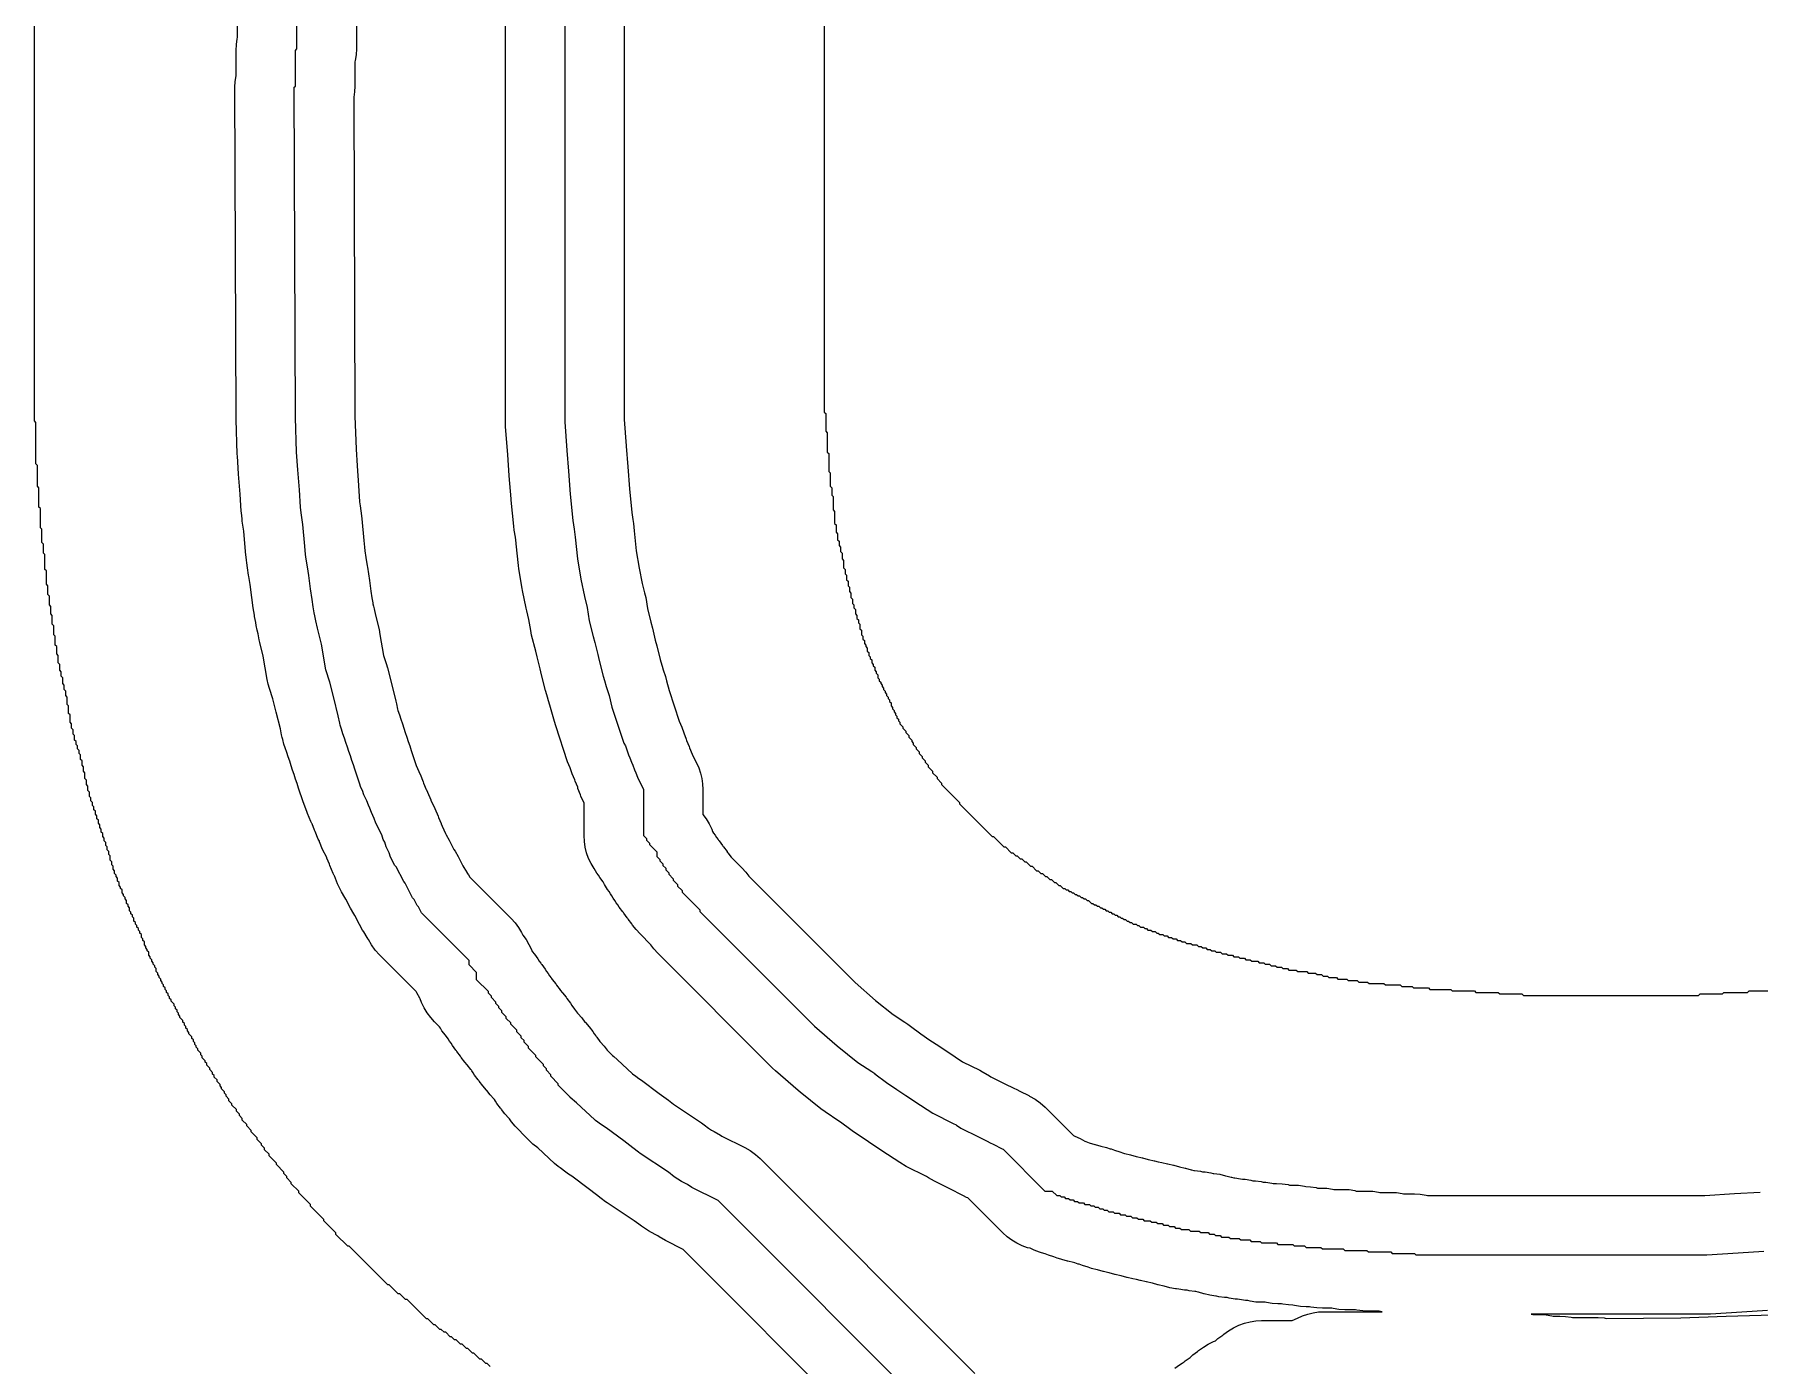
# Model space of a CAD drawing. Header units: millimetres. Extents: x 0 to 1800, y 0 to 406.
# Drawn here: x 1567.6 to 1683.8, y 138.8 to 228.4 of the extents above; entities that cross this region are included whole.
import ezdxf

# ---------------------------------------------------------------- set-up
doc = ezdxf.new("R2010")
doc.units = ezdxf.units.MM
for name, color, linetype in [('CENTERLINE', 1, 'Continuous'), ('GROOVE_8MM', 3, 'Continuous'), ('OUTLINE', 7, 'Continuous')]:
    doc.layers.add(name, color=color, linetype=linetype)

msp = doc.modelspace()

# ---------------------------------------------------------------- linework, layer by layer
at = {"layer": 'CENTERLINE'}
for points in [[(1603.32, 241.25), (1603.32, 202.33), (1603.47, 200.41), (1603.57, 199.01), (1603.69, 197.46), (1603.86, 195.7), (1603.96, 195.1), (1604.02, 194.57), (1604.18, 193.1), (1604.4, 191.75), (1604.64, 190.57), (1604.82, 189.84), (1604.97, 188.94), (1605.24, 187.87), (1605.34, 187.47), (1605.54, 186.67), (1605.64, 186.27), (1605.9, 185.21), (1606, 184.91), (1606.1, 184.51), (1606.3, 183.91), (1606.5, 183.11), (1607.31, 180.7), (1607.41, 180.5), (1607.61, 179.9), (1607.71, 179.7), (1607.81, 179.4), (1607.91, 179.2), (1608.01, 178.9), (1608.11, 178.7), (1608.21, 178.4), (1608.62, 177.58), (1608.62, 174.46), (1608.82, 174.26), (1608.82, 174.16), (1609.02, 173.96), (1609.02, 173.86), (1609.52, 173.36), (1609.52, 173.06), (1609.72, 172.86), (1609.72, 172.76), (1609.92, 172.56), (1609.92, 172.46), (1610.12, 172.26), (1610.12, 172.16), (1610.32, 171.96), (1610.32, 171.86), (1610.62, 171.56), (1610.62, 171.46), (1610.92, 171.16), (1610.92, 171.06), (1611.22, 170.76), (1611.22, 170.66), (1612.42, 169.46), (1612.42, 169.36), (1620.15, 161.63), (1621.68, 160.3), (1623.07, 159.18), (1624, 158.56), (1624.2, 158.43), (1624.21, 158.42), (1625, 157.83), (1625.7, 157.36), (1626.3, 156.96), (1626.6, 156.76), (1626.9, 156.56), (1628.11, 155.76), (1629.48, 155.07), (1629.68, 154.97), (1629.71, 154.96), (1630.01, 154.76), (1631.18, 154.17), (1631.78, 153.87), (1631.98, 153.77), (1632.18, 153.67), (1632.78, 153.37), (1632.85, 153.34), (1635.66, 150.52), (1636.16, 150.52), (1636.46, 150.22), (1636.66, 150.22), (1636.76, 150.12), (1636.96, 150.12), (1637.06, 150.02), (1637.26, 150.02), (1637.36, 149.92), (1637.56, 149.92), (1637.66, 149.82), (1637.86, 149.82), (1637.96, 149.72), (1638.26, 149.72), (1638.36, 149.62), (1638.66, 149.62), (1638.76, 149.52), (1638.96, 149.52), (1639.06, 149.42), (1639.26, 149.42), (1639.36, 149.32), (1639.56, 149.32), (1639.66, 149.22), (1639.86, 149.22), (1639.96, 149.12), (1640.26, 149.12), (1640.36, 149.02), (1640.66, 149.02), (1640.76, 148.92), (1641.06, 148.92), (1641.16, 148.82), (1641.46, 148.82), (1641.56, 148.72), (1641.86, 148.72), (1641.96, 148.62), (1642.26, 148.62), (1642.36, 148.52), (1642.76, 148.52), (1642.86, 148.42), (1643.16, 148.42), (1643.26, 148.32), (1643.56, 148.32), (1643.66, 148.22), (1643.96, 148.22), (1644.06, 148.12), (1644.36, 148.12), (1644.46, 148.02), (1644.76, 148.02), (1644.86, 147.92), (1645.36, 147.92), (1645.46, 147.82), (1646.06, 147.82), (1646.16, 147.72), (1646.66, 147.72), (1646.76, 147.62), (1647.06, 147.62), (1647.16, 147.52), (1647.46, 147.52), (1647.56, 147.42), (1648.06, 147.42), (1648.16, 147.32), (1648.76, 147.32), (1648.86, 147.22), (1649.46, 147.22), (1649.56, 147.12), (1650.16, 147.12), (1650.26, 147.02), (1651.26, 147.02), (1651.36, 146.92), (1652.36, 146.92), (1652.46, 146.82), (1653.16, 146.82), (1653.26, 146.72), (1654.26, 146.72), (1654.36, 146.62), (1655.76, 146.62), (1655.86, 146.52), (1657.36, 146.52), (1657.46, 146.42), (1658.96, 146.42), (1659.06, 146.32), (1660.56, 146.32), (1660.66, 146.22), (1680.25, 146.22), (1682.36, 146.36), (1684.09, 146.46)], [(1628.12, 135.4), (1613.65, 149.87), (1611.89, 150.75), (1611.59, 150.95), (1611.19, 151.15), (1610.7, 151.48), (1610.3, 151.78), (1608.39, 153.05), (1608.39, 153.05), (1608.28, 153.13), (1607.91, 153.43), (1607.29, 153.89), (1606.1, 154.78), (1605.8, 154.98), (1605.4, 155.28), (1605.35, 155.32), (1604.12, 156.45), (1603.68, 156.81), (1603.68, 156.85), (1602.88, 157.65), (1602.88, 157.75), (1602.38, 158.25), (1602.38, 158.35), (1602.08, 158.65), (1602.08, 158.75), (1601.88, 158.95), (1601.88, 159.05), (1601.38, 159.55), (1601.38, 159.65), (1600.88, 160.15), (1600.88, 160.25), (1600.58, 160.55), (1600.58, 160.65), (1600.38, 160.85), (1600.38, 160.95), (1600.08, 161.25), (1600.08, 161.35), (1599.68, 161.75), (1599.68, 161.85), (1599.38, 162.15), (1599.38, 162.25), (1599.08, 162.55), (1599.08, 162.65), (1598.88, 162.85), (1598.88, 162.95), (1598.68, 163.15), (1598.68, 163.25), (1598.38, 163.55), (1598.38, 163.65), (1598.18, 163.85), (1598.18, 163.95), (1597.38, 164.75), (1597.38, 165.25), (1596.88, 165.75), (1596.88, 166.05), (1593.67, 169.26), (1593.47, 169.66), (1593.37, 169.76), (1593.17, 170.16), (1593.07, 170.26), (1592.57, 171.26), (1592.47, 171.36), (1591.97, 172.36), (1591.87, 172.46), (1591.59, 173.01), (1591.49, 173.31), (1591.29, 173.71), (1591.19, 174.01), (1591.09, 174.21), (1590.99, 174.51), (1590.59, 175.31), (1590.49, 175.61), (1590.29, 176.01), (1590.19, 176.31), (1590.09, 176.51), (1589.99, 176.81), (1589.79, 177.21), (1589.69, 177.51), (1589.59, 177.71), (1589.5, 178), (1589.5, 178), (1589.18, 178.93), (1589.08, 179.23), (1588.98, 179.53), (1588.88, 179.83), (1588.78, 180.13), (1588.68, 180.43), (1588.58, 180.73), (1588.48, 181.03), (1588.38, 181.33), (1588.28, 181.63), (1588.2, 181.9), (1588.16, 182.04), (1588.06, 182.54), (1587.76, 183.74), (1587.5, 184.8), (1587.22, 185.63), (1586.93, 187.37), (1586.66, 188.44), (1586.56, 188.94), (1586.48, 189.27), (1586.44, 189.48), (1586.38, 189.88), (1586.3, 190.38), (1586.2, 191.08), (1586.08, 191.98), (1585.98, 192.58), (1585.9, 193.08), (1585.86, 193.41), (1585.8, 193.97), (1585.67, 195.43), (1585.56, 196.21), (1585.52, 196.6), (1585.44, 197.75), (1585.34, 199.11), (1585.26, 200.29), (1585.18, 202.64), (1585.1, 224.89), (1585.18, 224.96), (1585.18, 227.36), (1585.28, 227.46), (1585.28, 229.86)]]:
    msp.add_lwpolyline(points, dxfattribs=at)
at = {"layer": 'GROOVE_8MM'}
for points in [[(1644.42, 138.58), (1644.74, 138.81), (1644.9, 138.91), (1645.04, 139.01), (1645.07, 139.03), (1645.12, 139.08), (1645.44, 139.31), (1645.44, 139.31), (1645.62, 139.48), (1645.94, 139.71), (1645.97, 139.73), (1646.02, 139.78), (1646.34, 140.01), (1646.67, 140.21), (1647.03, 140.38), (1647.15, 140.43), (1647.32, 140.58), (1647.64, 140.81), (1647.67, 140.83), (1647.72, 140.88), (1648.04, 141.11), (1648.37, 141.31), (1648.73, 141.48), (1649.1, 141.61), (1649.48, 141.71), (1649.87, 141.77), (1650.26, 141.79), (1652.33, 141.79), (1652.68, 141.96), (1653.02, 142.11), (1653.37, 142.23), (1653.74, 142.32), (1654.1, 142.37), (1654.47, 142.39), (1658.39, 142.39), (1658.28, 142.4), (1658.19, 142.42), (1657.46, 142.42), (1657.07, 142.44), (1656.68, 142.5), (1656.59, 142.52), (1655.86, 142.52), (1655.47, 142.54), (1655.08, 142.6), (1654.99, 142.62), (1654.36, 142.62), (1653.97, 142.64), (1653.58, 142.7), (1653.49, 142.72), (1653.26, 142.72), (1652.87, 142.74), (1652.48, 142.8), (1652.37, 142.83), (1652.07, 142.84), (1651.68, 142.9), (1651.59, 142.92), (1651.36, 142.92), (1650.97, 142.94), (1650.58, 143), (1650.49, 143.02), (1650.26, 143.02), (1649.87, 143.04), (1649.48, 143.1), (1649.34, 143.14), (1649.17, 143.14), (1648.78, 143.2), (1648.64, 143.24), (1648.47, 143.24), (1648.08, 143.3), (1647.94, 143.34), (1647.77, 143.34), (1647.38, 143.4), (1647.22, 143.44), (1647.17, 143.44), (1646.78, 143.5), (1646.4, 143.6), (1646.39, 143.6), (1646.38, 143.6), (1646, 143.7), (1645.99, 143.7), (1645.98, 143.7), (1645.82, 143.74), (1645.77, 143.74), (1645.38, 143.8), (1645.24, 143.84), (1645.07, 143.84), (1644.68, 143.9), (1644.52, 143.94), (1644.47, 143.94), (1644.08, 144), (1643.7, 144.1), (1643.69, 144.1), (1643.68, 144.1), (1643.3, 144.2), (1643.29, 144.2), (1643.28, 144.2), (1642.9, 144.3), (1642.89, 144.3), (1642.88, 144.3), (1642.5, 144.4), (1642.49, 144.4), (1642.48, 144.4), (1642.1, 144.5), (1642.09, 144.5), (1642.08, 144.5), (1641.83, 144.56), (1641.58, 144.6), (1641.2, 144.7), (1641.19, 144.7), (1641.18, 144.7), (1640.8, 144.8), (1640.79, 144.8), (1640.78, 144.8), (1640.4, 144.9), (1640.39, 144.9), (1640.38, 144.9), (1640, 145), (1639.99, 145), (1639.98, 145), (1639.6, 145.1), (1639.59, 145.1), (1639.58, 145.1), (1639.2, 145.2), (1639.19, 145.2), (1639.18, 145.2), (1638.8, 145.3), (1638.57, 145.38), (1638.5, 145.4), (1638.27, 145.48), (1638.2, 145.5), (1637.97, 145.58), (1637.9, 145.6), (1637.67, 145.68), (1637.6, 145.7), (1637.59, 145.7), (1637.58, 145.7), (1637.2, 145.8), (1637.19, 145.8), (1637.18, 145.8), (1636.8, 145.9), (1636.57, 145.98), (1636.5, 146), (1636.27, 146.08), (1636.2, 146.1), (1635.97, 146.18), (1635.9, 146.2), (1635.67, 146.28), (1635.6, 146.3), (1635.37, 146.38), (1635.3, 146.4), (1634.93, 146.53), (1634.66, 146.66), (1634.5, 146.7), (1634.13, 146.83), (1633.77, 147), (1633.44, 147.2), (1633.12, 147.43), (1632.83, 147.7), (1630.48, 150.05), (1630.39, 150.09), (1630.19, 150.19), (1629.99, 150.29), (1629.39, 150.59), (1628.22, 151.18), (1627.82, 151.41), (1627.69, 151.5), (1626.32, 152.18), (1625.89, 152.43), (1624.68, 153.23), (1624.38, 153.43), (1624.08, 153.63), (1623.48, 154.03), (1622.78, 154.5), (1622.6, 154.63), (1621.89, 155.16), (1621.78, 155.23), (1620.85, 155.85), (1620.57, 156.06), (1619.18, 157.17), (1619.05, 157.29), (1617.52, 158.62), (1617.32, 158.8), (1609.59, 166.54), (1609.33, 166.83), (1609.12, 167.11), (1608.39, 167.84), (1608.13, 168.13), (1607.89, 168.44), (1607.87, 168.48), (1607.83, 168.53), (1607.59, 168.84), (1607.57, 168.88), (1607.53, 168.93), (1607.29, 169.24), (1607.27, 169.28), (1607.23, 169.33), (1606.99, 169.64), (1606.9, 169.8), (1606.79, 169.94), (1606.7, 170.1), (1606.59, 170.24), (1606.5, 170.4), (1606.39, 170.54), (1606.3, 170.7), (1606.19, 170.84), (1605.99, 171.18), (1605.91, 171.35), (1605.69, 171.64), (1605.6, 171.8), (1605.49, 171.94), (1605.4, 172.1), (1605.29, 172.24), (1605.09, 172.58), (1604.92, 172.93), (1604.79, 173.3), (1604.7, 173.68), (1604.64, 174.07), (1604.62, 174.46), (1604.62, 176.64), (1604.41, 177.13), (1604.39, 177.22), (1604.21, 177.63), (1604.19, 177.72), (1604.01, 178.13), (1603.99, 178.22), (1603.81, 178.63), (1603.69, 179.02), (1603.51, 179.43), (1602.71, 181.85), (1602.62, 182.14), (1602.46, 182.79), (1602.31, 183.25), (1602.22, 183.54), (1602.16, 183.79), (1602.11, 183.95), (1602.02, 184.24), (1601.76, 185.3), (1601.66, 185.7), (1601.46, 186.5), (1601.36, 186.9), (1601.09, 187.97), (1601.03, 188.28), (1600.9, 189.03), (1600.76, 189.6), (1600.72, 189.78), (1600.48, 190.97), (1600.46, 191.1), (1600.23, 192.44), (1600.2, 192.66), (1600.04, 194.13), (1600.04, 194.17), (1600, 194.57), (1599.92, 195.04), (1599.88, 195.3), (1599.71, 197.07), (1599.7, 197.16), (1599.58, 198.71), (1599.58, 198.73), (1599.48, 200.12), (1599.33, 202.03), (1599.32, 202.33), (1599.32, 241.25)], [(1607.32, 240.47), (1607.32, 202.49), (1607.46, 200.72), (1607.46, 200.7), (1607.56, 199.31), (1607.67, 197.82), (1607.83, 196.22), (1607.91, 195.75), (1607.94, 195.49), (1607.99, 194.99), (1608.14, 193.65), (1608.34, 192.47), (1608.54, 191.45), (1608.7, 190.81), (1608.77, 190.5), (1608.89, 189.76), (1609.12, 188.84), (1609.22, 188.44), (1609.42, 187.64), (1609.52, 187.24), (1609.75, 186.33), (1609.8, 186.18), (1609.88, 185.88), (1609.95, 185.63), (1610.1, 185.18), (1610.18, 184.88), (1610.35, 184.23), (1611.03, 182.18), (1611.2, 181.76), (1611.33, 181.38), (1611.5, 180.96), (1611.53, 180.88), (1611.7, 180.46), (1611.73, 180.38), (1611.9, 179.96), (1611.91, 179.93), (1612.2, 179.37), (1612.35, 179.03), (1612.47, 178.68), (1612.55, 178.32), (1612.6, 177.95), (1612.62, 177.58), (1612.62, 175.89), (1612.85, 175.59), (1613.05, 175.25), (1613.22, 174.9), (1613.27, 174.75), (1613.34, 174.63), (1613.45, 174.49), (1613.54, 174.33), (1613.65, 174.19), (1613.67, 174.15), (1613.71, 174.1), (1613.95, 173.79), (1613.97, 173.75), (1614.01, 173.7), (1614.25, 173.39), (1614.27, 173.35), (1614.31, 173.3), (1614.52, 173.02), (1615.25, 172.29), (1615.51, 172), (1615.72, 171.72), (1622.89, 164.56), (1624.25, 163.36), (1625.44, 162.41), (1626.22, 161.89), (1626.42, 161.76), (1626.6, 161.63), (1627.31, 161.1), (1627.92, 160.69), (1628.52, 160.29), (1628.82, 160.09), (1629.12, 159.89), (1630.12, 159.22), (1631.27, 158.65), (1631.47, 158.55), (1631.5, 158.53), (1631.93, 158.28), (1632.02, 158.22), (1632.97, 157.75), (1633.57, 157.45), (1633.77, 157.35), (1633.97, 157.25), (1634.57, 156.95), (1634.63, 156.92), (1635.01, 156.7), (1635.35, 156.45), (1635.67, 156.17), (1637.58, 154.26), (1637.69, 154.22), (1638.04, 154.05), (1638.35, 153.87), (1638.35, 153.87), (1638.42, 153.85), (1638.65, 153.77), (1638.72, 153.75), (1638.95, 153.67), (1639.02, 153.65), (1639.03, 153.65), (1639.04, 153.65), (1639.42, 153.55), (1639.43, 153.55), (1639.44, 153.55), (1639.82, 153.45), (1640.05, 153.37), (1640.12, 153.35), (1640.35, 153.27), (1640.42, 153.25), (1640.65, 153.17), (1640.72, 153.15), (1640.95, 153.07), (1641.02, 153.05), (1641.03, 153.05), (1641.04, 153.05), (1641.42, 152.95), (1641.43, 152.95), (1641.44, 152.95), (1641.82, 152.85), (1641.83, 152.85), (1641.84, 152.85), (1642.22, 152.75), (1642.23, 152.75), (1642.24, 152.75), (1642.62, 152.65), (1642.63, 152.65), (1642.64, 152.65), (1643.02, 152.55), (1643.03, 152.55), (1643.04, 152.55), (1643.29, 152.48), (1643.54, 152.45), (1643.92, 152.35), (1643.93, 152.35), (1643.94, 152.35), (1644.32, 152.25), (1644.33, 152.25), (1644.34, 152.25), (1644.72, 152.15), (1644.73, 152.15), (1644.74, 152.15), (1645.12, 152.05), (1645.13, 152.05), (1645.14, 152.05), (1645.52, 151.95), (1645.53, 151.95), (1645.54, 151.95), (1645.7, 151.91), (1645.75, 151.91), (1646.14, 151.85), (1646.27, 151.81), (1646.45, 151.81), (1646.84, 151.75), (1647, 151.71), (1647.05, 151.71), (1647.44, 151.65), (1647.82, 151.55), (1647.83, 151.55), (1647.84, 151.55), (1648.22, 151.45), (1648.23, 151.45), (1648.24, 151.45), (1648.4, 151.41), (1648.45, 151.41), (1648.84, 151.35), (1648.97, 151.31), (1649.15, 151.31), (1649.54, 151.25), (1649.67, 151.21), (1649.85, 151.21), (1650.24, 151.15), (1650.37, 151.11), (1650.55, 151.11), (1650.94, 151.05), (1651.03, 151.02), (1651.26, 151.02), (1651.65, 151.01), (1652.04, 150.95), (1652.13, 150.92), (1652.36, 150.92), (1652.75, 150.91), (1653.14, 150.85), (1653.25, 150.82), (1653.55, 150.81), (1653.94, 150.75), (1654.03, 150.72), (1654.26, 150.72), (1654.65, 150.71), (1655.04, 150.65), (1655.13, 150.62), (1655.76, 150.62), (1656.15, 150.61), (1656.54, 150.55), (1656.63, 150.52), (1657.36, 150.52), (1657.75, 150.51), (1658.14, 150.45), (1658.23, 150.42), (1658.96, 150.42), (1659.35, 150.41), (1659.74, 150.35), (1659.83, 150.32), (1660.56, 150.32), (1660.95, 150.31), (1661.34, 150.25), (1661.43, 150.22), (1680.12, 150.22), (1682.11, 150.35), (1682.12, 150.35), (1683.84, 150.45)], [(1622.46, 135.4), (1611.29, 146.58), (1610.1, 147.18), (1609.67, 147.43), (1609.58, 147.49), (1609.4, 147.58), (1608.97, 147.83), (1608.48, 148.15), (1608.3, 148.28), (1607.99, 148.51), (1606.17, 149.73), (1606.17, 149.73), (1606.06, 149.8), (1605.78, 150.01), (1605.46, 150.26), (1604.89, 150.69), (1603.79, 151.51), (1603.58, 151.65), (1603.4, 151.78), (1603, 152.08), (1603, 152.08), (1602.87, 152.18), (1602.63, 152.38), (1601.51, 153.42), (1601.18, 153.68), (1600.79, 154.05), (1599.99, 154.89), (1599.74, 155.17), (1599.59, 155.38), (1599.55, 155.42), (1599.29, 155.71), (1599.05, 156.02), (1599.03, 156.06), (1598.99, 156.11), (1598.75, 156.42), (1598.66, 156.58), (1598.58, 156.69), (1598.55, 156.72), (1598.29, 157.01), (1598.08, 157.29), (1598.05, 157.32), (1597.79, 157.61), (1597.55, 157.92), (1597.53, 157.96), (1597.49, 158.01), (1597.25, 158.32), (1597.16, 158.48), (1597.05, 158.62), (1597.03, 158.66), (1596.99, 158.71), (1596.75, 159.02), (1596.75, 159.03), (1596.59, 159.21), (1596.35, 159.52), (1596.33, 159.56), (1596.29, 159.61), (1596.05, 159.92), (1596.03, 159.96), (1595.99, 160.01), (1595.75, 160.32), (1595.66, 160.48), (1595.55, 160.62), (1595.46, 160.78), (1595.35, 160.92), (1595.33, 160.96), (1595.29, 161.01), (1595.05, 161.32), (1594.96, 161.48), (1594.88, 161.59), (1594.55, 161.92), (1594.29, 162.21), (1594.05, 162.52), (1593.85, 162.86), (1593.68, 163.21), (1593.59, 163.47), (1593.55, 163.52), (1593.35, 163.86), (1593.3, 163.97), (1590.84, 166.43), (1590.55, 166.75), (1590.3, 167.1), (1590.09, 167.47), (1590.08, 167.49), (1590, 167.6), (1589.79, 167.97), (1589.78, 167.99), (1589.7, 168.1), (1589.49, 168.47), (1589.18, 169.09), (1589.1, 169.2), (1588.89, 169.57), (1588.58, 170.19), (1588.5, 170.3), (1588.29, 170.67), (1588.01, 171.22), (1587.8, 171.75), (1587.79, 171.78), (1587.71, 171.92), (1587.5, 172.45), (1587.47, 172.53), (1587.3, 172.95), (1587.29, 172.98), (1587.01, 173.52), (1586.8, 174.05), (1586.79, 174.08), (1586.71, 174.22), (1586.5, 174.75), (1586.47, 174.83), (1586.3, 175.25), (1586.29, 175.28), (1586.21, 175.42), (1586, 175.95), (1585.97, 176.03), (1585.8, 176.45), (1585.7, 176.73), (1585.39, 177.67), (1585.29, 177.97), (1585.19, 178.27), (1585.09, 178.57), (1584.99, 178.87), (1584.89, 179.17), (1584.79, 179.47), (1584.69, 179.77), (1584.59, 180.07), (1584.49, 180.37), (1584.4, 180.63), (1584.32, 180.93), (1584.28, 181.07), (1584.24, 181.26), (1584.16, 181.66), (1583.88, 182.77), (1583.65, 183.68), (1583.42, 184.37), (1583.34, 184.67), (1583.27, 184.97), (1583.01, 186.55), (1582.78, 187.47), (1582.74, 187.66), (1582.66, 188.06), (1582.6, 188.3), (1582.53, 188.61), (1582.5, 188.82), (1582.43, 189.22), (1582.42, 189.31), (1582.34, 189.81), (1582.24, 190.51), (1582.12, 191.37), (1582.03, 191.92), (1582.02, 192.01), (1581.94, 192.51), (1581.9, 192.85), (1581.88, 193.01), (1581.82, 193.57), (1581.82, 193.6), (1581.69, 194.97), (1581.6, 195.65), (1581.58, 195.81), (1581.54, 196.2), (1581.53, 196.31), (1581.45, 197.47), (1581.35, 198.82), (1581.35, 198.84), (1581.27, 200.02), (1581.26, 200.15), (1581.18, 202.5), (1581.18, 202.62), (1581.1, 224.88), (1581.12, 225.27), (1581.18, 225.66), (1581.18, 225.66), (1581.18, 227.36), (1581.2, 227.76), (1581.26, 228.14), (1581.26, 228.14), (1581.28, 228.24), (1581.28, 229.86)], [(1589.28, 229.09), (1589.28, 227.46), (1589.26, 227.07), (1589.2, 226.68), (1589.18, 226.59), (1589.18, 224.96), (1589.16, 224.57), (1589.11, 224.21), (1589.18, 202.71), (1589.26, 200.49), (1589.33, 199.38), (1589.43, 198.04), (1589.5, 196.94), (1589.53, 196.69), (1589.63, 196), (1589.65, 195.8), (1589.78, 194.35), (1589.83, 193.89), (1589.86, 193.64), (1589.93, 193.19), (1590.02, 192.64), (1590.04, 192.54), (1590.16, 191.64), (1590.26, 190.94), (1590.33, 190.49), (1590.39, 190.14), (1590.4, 190.08), (1590.44, 189.91), (1590.48, 189.73), (1590.56, 189.32), (1590.81, 188.34), (1590.87, 188.02), (1591.11, 186.6), (1591.29, 186.06), (1591.38, 185.77), (1591.64, 184.71), (1591.94, 183.51), (1591.98, 183.33), (1592.05, 182.98), (1592.08, 182.9), (1592.18, 182.6), (1592.28, 182.3), (1592.38, 182), (1592.48, 181.7), (1592.58, 181.4), (1592.68, 181.1), (1592.78, 180.8), (1592.88, 180.5), (1592.98, 180.2), (1593.29, 179.26), (1593.29, 179.26), (1593.31, 179.19), (1593.49, 178.78), (1593.5, 178.75), (1593.57, 178.6), (1593.79, 178.08), (1593.81, 177.99), (1593.99, 177.58), (1594, 177.55), (1594.07, 177.4), (1594.29, 176.88), (1594.3, 176.85), (1594.57, 176.3), (1594.79, 175.78), (1594.81, 175.69), (1594.99, 175.28), (1595, 175.25), (1595.07, 175.1), (1595.28, 174.6), (1595.33, 174.52), (1595.54, 174.15), (1595.85, 173.53), (1595.93, 173.42), (1596.14, 173.05), (1596.45, 172.43), (1596.53, 172.32), (1596.74, 171.95), (1596.75, 171.93), (1596.83, 171.82), (1596.92, 171.66), (1599.71, 168.87), (1599.97, 168.58), (1600.21, 168.27), (1600.41, 167.93), (1600.49, 167.76), (1600.71, 167.47), (1600.91, 167.13), (1601.08, 166.78), (1601.12, 166.65), (1601.27, 166.48), (1601.51, 166.17), (1601.6, 166.01), (1601.71, 165.87), (1601.73, 165.83), (1601.77, 165.78), (1602.01, 165.47), (1602.1, 165.31), (1602.21, 165.17), (1602.3, 165.01), (1602.41, 164.87), (1602.43, 164.83), (1602.47, 164.78), (1602.71, 164.47), (1602.73, 164.43), (1602.77, 164.38), (1603.01, 164.07), (1603.01, 164.06), (1603.17, 163.88), (1603.41, 163.57), (1603.43, 163.53), (1603.47, 163.48), (1603.71, 163.17), (1603.8, 163.01), (1603.91, 162.87), (1603.93, 162.83), (1603.97, 162.78), (1604.18, 162.5), (1604.21, 162.47), (1604.47, 162.18), (1604.68, 161.9), (1604.71, 161.87), (1604.97, 161.58), (1605.21, 161.27), (1605.3, 161.11), (1605.41, 160.97), (1605.43, 160.93), (1605.47, 160.88), (1605.68, 160.6), (1605.71, 160.57), (1605.97, 160.28), (1606.18, 160), (1606.51, 159.67), (1606.53, 159.65), (1606.62, 159.58), (1606.84, 159.38), (1607.89, 158.41), (1608.11, 158.25), (1608.32, 158.11), (1608.5, 157.98), (1609.69, 157.09), (1610.31, 156.63), (1610.41, 156.55), (1610.64, 156.36), (1612.52, 155.11), (1612.7, 154.98), (1613.01, 154.75), (1613.2, 154.62), (1613.38, 154.53), (1613.81, 154.28), (1613.9, 154.22), (1615.44, 153.45), (1615.82, 153.24), (1616.16, 152.99), (1616.48, 152.7), (1630.95, 138.23)], [(1684.33, 142.47), (1682.6, 142.36), (1680.5, 142.23), (1680.25, 142.22), (1668.41, 142.22), (1668.52, 142.21), (1668.61, 142.19), (1668.61, 142.19), (1669.04, 142.19), (1669.43, 142.17), (1669.82, 142.11), (1669.91, 142.09), (1670.34, 142.09), (1670.73, 142.07), (1671.12, 142.01), (1671.21, 141.99), (1672.94, 141.99), (1673.33, 141.97), (1673.48, 141.94), (1678.49, 141.98), (1681.55, 142.08), (1684.69, 142.17)]]:
    msp.add_lwpolyline(points, dxfattribs=at)
at = {"layer": 'OUTLINE'}
for points in [[(1620.8, 234), (1620.8, 203), (1620.9, 202.9), (1620.9, 201.7), (1621, 201.6), (1621, 200.3), (1621.1, 200.2), (1621.1, 199), (1621.2, 198.9), (1621.2, 198), (1621.3, 197.9), (1621.3, 197.4), (1621.4, 197.3), (1621.4, 196.4), (1621.5, 196.3), (1621.5, 195.5), (1621.6, 195.4), (1621.6, 194.9), (1621.7, 194.8), (1621.7, 194.4), (1621.8, 194.3), (1621.8, 194), (1621.9, 193.9), (1621.9, 193.6), (1622, 193.5), (1622, 193.1), (1622.1, 193), (1622.1, 192.5), (1622.2, 192.4), (1622.2, 192.1), (1622.3, 192), (1622.3, 191.7), (1622.4, 191.6), (1622.4, 191.3), (1622.5, 191.2), (1622.5, 190.9), (1622.6, 190.8), (1622.6, 190.5), (1622.7, 190.4), (1622.7, 190.1), (1622.8, 190), (1622.8, 189.8), (1622.9, 189.7), (1622.9, 189.4), (1623, 189.3), (1623, 189.1), (1623.1, 189), (1623.1, 188.8), (1623.2, 188.7), (1623.2, 188.4), (1623.3, 188.3), (1623.3, 188), (1623.4, 187.9), (1623.4, 187.7), (1623.5, 187.6), (1623.5, 187.4), (1623.6, 187.3), (1623.6, 187.2), (1623.7, 187.1), (1623.7, 186.9), (1623.8, 186.8), (1623.8, 186.6), (1623.9, 186.5), (1623.9, 186.4), (1624, 186.3), (1624, 186.1), (1624.1, 186), (1624.1, 185.9), (1624.2, 185.8), (1624.2, 185.6), (1624.3, 185.5), (1624.3, 185.4), (1624.4, 185.3), (1624.4, 185.1), (1624.5, 185), (1624.5, 184.9), (1624.6, 184.8), (1624.6, 184.7), (1624.7, 184.6), (1624.7, 184.5), (1624.8, 184.4), (1624.8, 184.3), (1624.9, 184.2), (1624.9, 184.1), (1625, 184), (1625, 183.9), (1625.1, 183.8), (1625.1, 183.7), (1625.2, 183.6), (1625.2, 183.5), (1625.3, 183.4), (1625.3, 183.2), (1625.4, 183.1), (1625.4, 183), (1625.5, 182.9), (1625.5, 182.8), (1625.6, 182.7), (1625.6, 182.6), (1625.7, 182.5), (1625.7, 182.4), (1625.8, 182.3), (1625.8, 182.2), (1625.9, 182.1), (1625.9, 182), (1626.1, 181.8), (1626.1, 181.7), (1626.3, 181.5), (1626.3, 181.4), (1626.5, 181.2), (1626.5, 181.1), (1626.7, 180.9), (1626.7, 180.8), (1626.8, 180.7), (1626.8, 180.6), (1627, 180.4), (1627, 180.3), (1627.2, 180.1), (1627.2, 180), (1627.4, 179.8), (1627.4, 179.7), (1627.6, 179.5), (1627.6, 179.4), (1627.8, 179.2), (1627.8, 179.1), (1628.1, 178.8), (1628.1, 178.7), (1628.4, 178.4), (1628.4, 178.3), (1628.7, 178), (1628.7, 177.9), (1629.9, 176.7), (1629.9, 176.6), (1632.1, 174.4), (1632.2, 174.4), (1632.9, 173.7), (1633, 173.7), (1633.4, 173.3), (1633.5, 173.3), (1633.7, 173.1), (1633.8, 173.1), (1634, 172.9), (1634.1, 172.9), (1634.3, 172.7), (1634.4, 172.7), (1634.7, 172.4), (1634.8, 172.4), (1635.1, 172.1), (1635.2, 172.1), (1635.4, 171.9), (1635.5, 171.9), (1635.7, 171.7), (1635.8, 171.7), (1636, 171.5), (1636.1, 171.5), (1636.3, 171.3), (1636.4, 171.3), (1636.6, 171.1), (1636.7, 171.1), (1636.9, 170.9), (1637, 170.9), (1637.1, 170.8), (1637.2, 170.8), (1637.3, 170.7), (1637.4, 170.7), (1637.5, 170.6), (1637.6, 170.6), (1637.7, 170.5), (1637.8, 170.5), (1637.9, 170.4), (1638, 170.4), (1638.1, 170.3), (1638.2, 170.3), (1638.3, 170.2), (1638.4, 170.2), (1638.5, 170.1), (1638.6, 170.1), (1638.8, 169.9), (1638.9, 169.9), (1639, 169.8), (1639.1, 169.8), (1639.2, 169.7), (1639.3, 169.7), (1639.4, 169.6), (1639.5, 169.6), (1639.6, 169.5), (1639.7, 169.5), (1639.8, 169.4), (1639.9, 169.4), (1640, 169.3), (1640.1, 169.3), (1640.2, 169.2), (1640.3, 169.2), (1640.4, 169.1), (1640.5, 169.1), (1640.6, 169), (1640.7, 169), (1640.8, 168.9), (1640.9, 168.9), (1641, 168.8), (1641.1, 168.8), (1641.2, 168.7), (1641.3, 168.7), (1641.4, 168.6), (1641.5, 168.6), (1641.6, 168.5), (1641.8, 168.5), (1641.9, 168.4), (1642, 168.4), (1642.1, 168.3), (1642.3, 168.3), (1642.4, 168.2), (1642.5, 168.2), (1642.6, 168.1), (1642.8, 168.1), (1642.9, 168), (1643.1, 168), (1643.2, 167.9), (1643.3, 167.9), (1643.4, 167.8), (1643.6, 167.8), (1643.7, 167.7), (1643.9, 167.7), (1644, 167.6), (1644.2, 167.6), (1644.3, 167.5), (1644.5, 167.5), (1644.6, 167.4), (1644.8, 167.4), (1644.9, 167.3), (1645.1, 167.3), (1645.2, 167.2), (1645.5, 167.2), (1645.6, 167.1), (1645.9, 167.1), (1646, 167), (1646.2, 167), (1646.3, 166.9), (1646.5, 166.9), (1646.6, 166.8), (1646.8, 166.8), (1646.9, 166.7), (1647.1, 166.7), (1647.2, 166.6), (1647.5, 166.6), (1647.6, 166.5), (1647.9, 166.5), (1648, 166.4), (1648.3, 166.4), (1648.4, 166.3), (1648.7, 166.3), (1648.8, 166.2), (1649.1, 166.2), (1649.2, 166.1), (1649.5, 166.1), (1649.6, 166), (1650, 166), (1650.1, 165.9), (1650.4, 165.9), (1650.5, 165.8), (1650.8, 165.8), (1650.9, 165.7), (1651.2, 165.7), (1651.3, 165.6), (1651.6, 165.6), (1651.7, 165.5), (1652, 165.5), (1652.1, 165.4), (1652.6, 165.4), (1652.7, 165.3), (1653.3, 165.3), (1653.4, 165.2), (1653.9, 165.2), (1654, 165.1), (1654.3, 165.1), (1654.4, 165), (1654.7, 165), (1654.8, 164.9), (1655.3, 164.9), (1655.4, 164.8), (1656, 164.8), (1656.1, 164.7), (1656.7, 164.7), (1656.8, 164.6), (1657.4, 164.6), (1657.5, 164.5), (1658.5, 164.5), (1658.6, 164.4), (1659.6, 164.4), (1659.7, 164.3), (1660.4, 164.3), (1660.5, 164.2), (1661.5, 164.2), (1661.6, 164.1), (1663, 164.1), (1663.1, 164), (1664.6, 164), (1664.7, 163.9), (1666.2, 163.9), (1666.3, 163.8), (1667.8, 163.8), (1667.9, 163.7), (1679.7, 163.7), (1679.8, 163.8), (1681.3, 163.8), (1681.4, 163.9), (1683, 163.9), (1683.1, 164), (1684.5, 164)], [(1598.3, 138.7), (1598.1, 138.9), (1598, 138.9), (1597.7, 139.2), (1597.6, 139.2), (1597.2, 139.6), (1597.1, 139.6), (1596.8, 139.9), (1596.7, 139.9), (1596.4, 140.2), (1596.3, 140.2), (1596, 140.5), (1595.9, 140.5), (1595.7, 140.7), (1595.6, 140.7), (1595.3, 141), (1595.2, 141), (1595, 141.2), (1594.9, 141.2), (1594.6, 141.5), (1594.5, 141.5), (1594.1, 141.9), (1594, 141.9), (1592.7, 143.2), (1592.6, 143.2), (1592.2, 143.6), (1592.1, 143.6), (1591.5, 144.2), (1591.4, 144.2), (1588.8, 146.8), (1588.7, 146.8), (1587.9, 147.6), (1587.9, 147.7), (1587.1, 148.5), (1587.1, 148.6), (1586.2, 149.5), (1586.2, 149.6), (1585.4, 150.4), (1585.4, 150.5), (1584.9, 151), (1584.9, 151.1), (1584.6, 151.4), (1584.6, 151.5), (1584.4, 151.7), (1584.4, 151.8), (1583.9, 152.3), (1583.9, 152.4), (1583.4, 152.9), (1583.4, 153), (1583.1, 153.3), (1583.1, 153.4), (1582.9, 153.6), (1582.9, 153.7), (1582.6, 154), (1582.6, 154.1), (1582.2, 154.5), (1582.2, 154.6), (1581.9, 154.9), (1581.9, 155), (1581.6, 155.3), (1581.6, 155.4), (1581.4, 155.6), (1581.4, 155.7), (1581.2, 155.9), (1581.2, 156), (1580.9, 156.3), (1580.9, 156.4), (1580.7, 156.6), (1580.7, 156.7), (1580.5, 156.9), (1580.5, 157), (1580.4, 157.1), (1580.4, 157.2), (1580.2, 157.4), (1580.2, 157.5), (1580.1, 157.6), (1580.1, 157.7), (1579.9, 157.9), (1579.9, 158), (1579.7, 158.2), (1579.7, 158.3), (1579.6, 158.4), (1579.6, 158.5), (1579.4, 158.7), (1579.4, 158.8), (1579.2, 159), (1579.2, 159.1), (1579.1, 159.2), (1579.1, 159.3), (1578.9, 159.5), (1578.9, 159.6), (1578.8, 159.7), (1578.8, 159.8), (1578.6, 160), (1578.6, 160.1), (1578.5, 160.2), (1578.5, 160.3), (1578.4, 160.4), (1578.4, 160.5), (1578.3, 160.6), (1578.3, 160.7), (1578.2, 160.8), (1578.2, 160.9), (1578, 161.1), (1578, 161.2), (1577.9, 161.3), (1577.9, 161.4), (1577.8, 161.5), (1577.8, 161.6), (1577.7, 161.7), (1577.7, 161.8), (1577.6, 161.9), (1577.6, 162), (1577.4, 162.2), (1577.4, 162.3), (1577.3, 162.4), (1577.3, 162.5), (1577.2, 162.6), (1577.2, 162.7), (1577.1, 162.8), (1577.1, 162.9), (1577, 163), (1577, 163.1), (1576.8, 163.3), (1576.8, 163.4), (1576.7, 163.5), (1576.7, 163.6), (1576.6, 163.7), (1576.6, 163.8), (1576.5, 163.9), (1576.5, 164), (1576.4, 164.1), (1576.4, 164.2), (1576.3, 164.3), (1576.3, 164.4), (1576.2, 164.5), (1576.2, 164.6), (1576.1, 164.7), (1576.1, 164.8), (1576, 164.9), (1576, 165), (1575.9, 165.1), (1575.9, 165.2), (1575.8, 165.3), (1575.8, 165.5), (1575.7, 165.6), (1575.7, 165.7), (1575.6, 165.8), (1575.6, 165.9), (1575.5, 166), (1575.5, 166.1), (1575.4, 166.2), (1575.4, 166.3), (1575.3, 166.4), (1575.3, 166.6), (1575.2, 166.7), (1575.2, 166.8), (1575.1, 166.9), (1575.1, 167), (1575, 167.1), (1575, 167.3), (1574.9, 167.4), (1574.9, 167.5), (1574.8, 167.6), (1574.8, 167.8), (1574.7, 167.9), (1574.7, 168), (1574.6, 168.1), (1574.6, 168.2), (1574.5, 168.3), (1574.5, 168.4), (1574.4, 168.5), (1574.4, 168.6), (1574.3, 168.7), (1574.3, 168.9), (1574.2, 169), (1574.2, 169.1), (1574.1, 169.2), (1574.1, 169.3), (1574, 169.4), (1574, 169.6), (1573.9, 169.7), (1573.9, 169.8), (1573.8, 169.9), (1573.8, 170.1), (1573.7, 170.2), (1573.7, 170.3), (1573.6, 170.4), (1573.6, 170.5), (1573.5, 170.6), (1573.5, 170.8), (1573.4, 170.9), (1573.4, 171), (1573.3, 171.1), (1573.3, 171.3), (1573.2, 171.4), (1573.2, 171.6), (1573.1, 171.7), (1573.1, 171.8), (1573, 171.9), (1573, 172.1), (1572.9, 172.2), (1572.9, 172.4), (1572.8, 172.5), (1572.8, 172.7), (1572.7, 172.8), (1572.7, 173.1), (1572.6, 173.2), (1572.6, 173.4), (1572.5, 173.5), (1572.5, 173.7), (1572.4, 173.8), (1572.4, 174), (1572.3, 174.1), (1572.3, 174.3), (1572.2, 174.4), (1572.2, 174.6), (1572.1, 174.7), (1572.1, 174.9), (1572, 175), (1572, 175.2), (1571.9, 175.3), (1571.9, 175.5), (1571.8, 175.6), (1571.8, 175.8), (1571.7, 175.9), (1571.7, 176.1), (1571.6, 176.2), (1571.6, 176.4), (1571.5, 176.5), (1571.5, 176.7), (1571.4, 176.8), (1571.4, 177), (1571.3, 177.1), (1571.3, 177.4), (1571.2, 177.5), (1571.2, 177.8), (1571.1, 177.9), (1571.1, 178.2), (1571, 178.3), (1571, 178.7), (1570.9, 178.8), (1570.9, 179.1), (1570.8, 179.2), (1570.8, 179.5), (1570.7, 179.6), (1570.7, 179.9), (1570.6, 180), (1570.6, 180.2), (1570.5, 180.3), (1570.5, 180.5), (1570.4, 180.6), (1570.4, 180.8), (1570.3, 180.9), (1570.3, 181.2), (1570.2, 181.3), (1570.2, 181.6), (1570.1, 181.7), (1570.1, 182), (1570, 182.1), (1570, 182.6), (1569.9, 182.7), (1569.9, 183.2), (1569.8, 183.3), (1569.8, 183.8), (1569.7, 183.9), (1569.7, 184.2), (1569.6, 184.3), (1569.6, 184.6), (1569.5, 184.7), (1569.5, 185.1), (1569.4, 185.2), (1569.4, 185.5), (1569.3, 185.6), (1569.3, 186), (1569.2, 186.1), (1569.2, 186.6), (1569.1, 186.7), (1569.1, 187.2), (1569, 187.3), (1569, 187.9), (1568.9, 188), (1568.9, 188.6), (1568.8, 188.7), (1568.8, 189.3), (1568.7, 189.4), (1568.7, 189.9), (1568.6, 190), (1568.6, 190.6), (1568.5, 190.7), (1568.5, 191.3), (1568.4, 191.4), (1568.4, 192.3), (1568.3, 192.4), (1568.3, 193.4), (1568.2, 193.5), (1568.2, 194.1), (1568.1, 194.2), (1568.1, 195.1), (1568, 195.2), (1568, 196.5), (1567.9, 196.6), (1567.9, 197.9), (1567.8, 198), (1567.8, 199.4), (1567.7, 199.5), (1567.7, 202.3), (1567.6, 202.4), (1567.6, 232.1)]]:
    msp.add_lwpolyline(points, dxfattribs=at)

doc.saveas('drawing.dxf')
